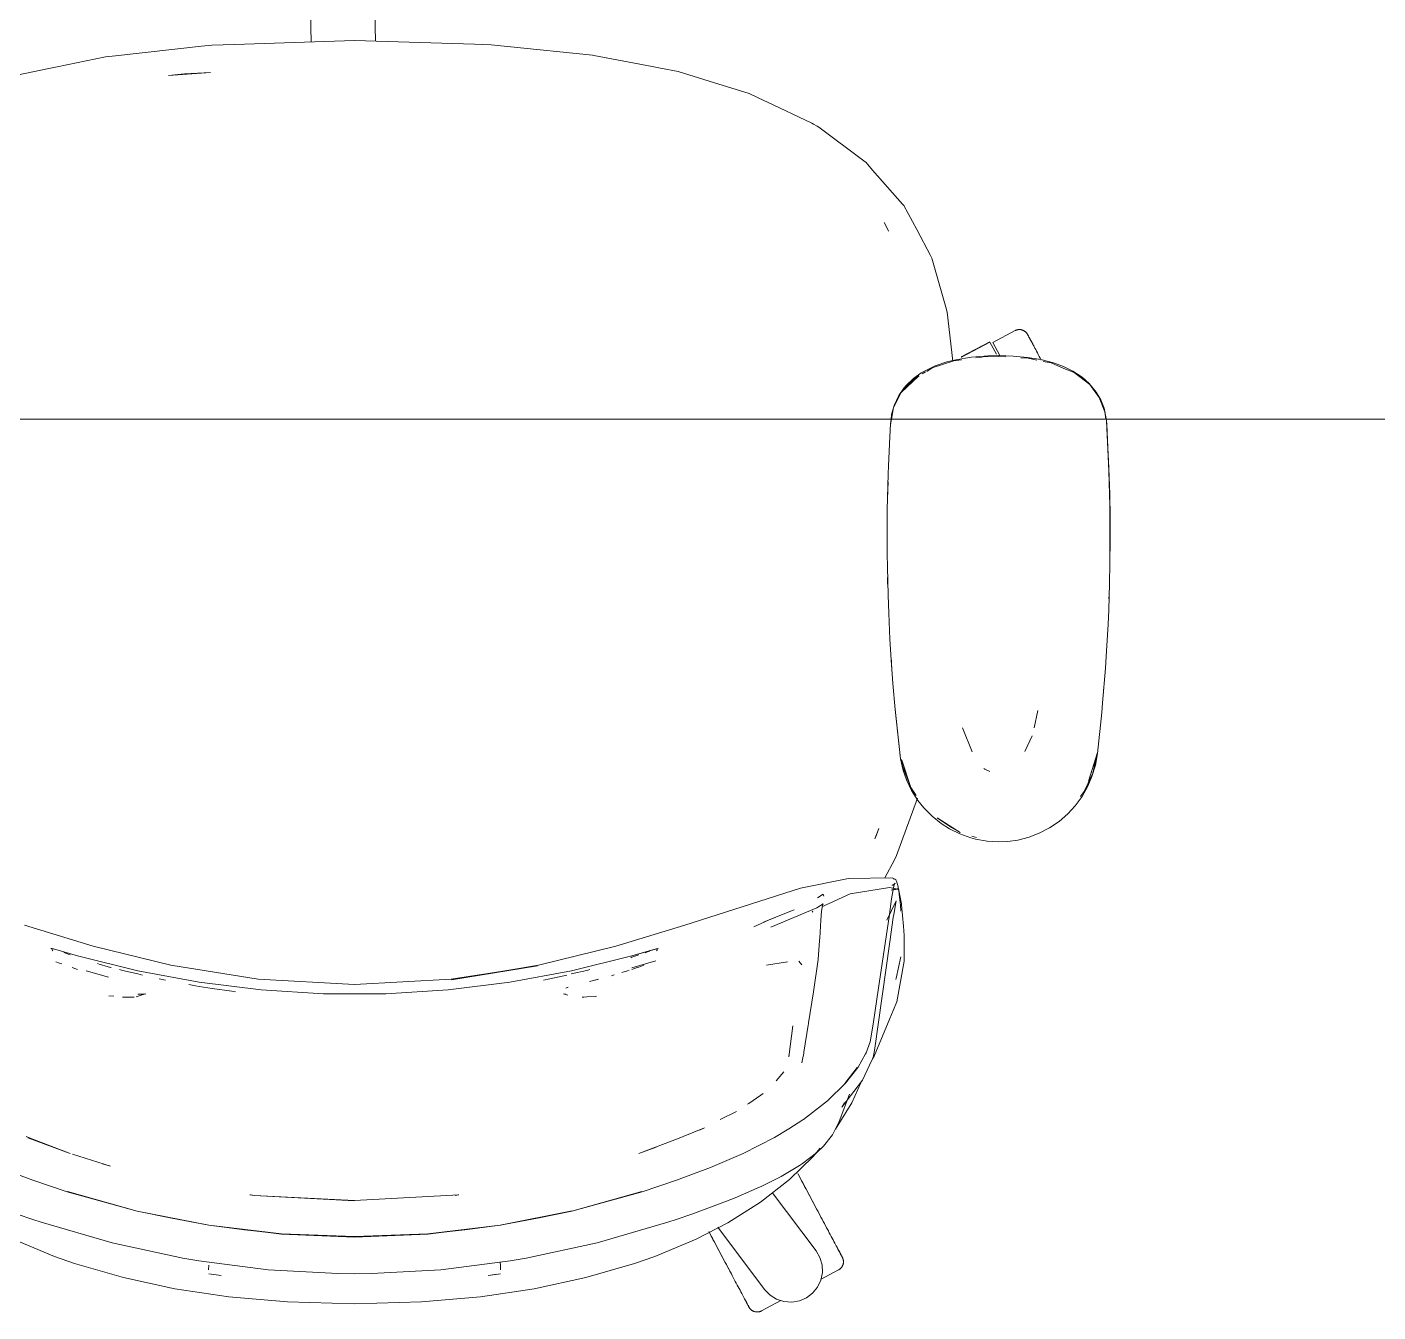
# Model space of a CAD drawing. Header units: millimetres. Extents: x 155927 to 326028, y -36033 to 97293.
# Drawn here: x 170960 to 171548, y 19455 to 20013 of the extents above; entities that cross this region are included whole.
import ezdxf

# ---------------------------------------------------------------- set-up
doc = ezdxf.new("R2010")
doc.units = ezdxf.units.MM
doc.header["$MEASUREMENT"] = 0
doc.layers.add('G-IMPT', color=8, linetype='CONTINUOUS', lineweight=9)
doc.layers.add('I-FURN', color=8, linetype='CONTINUOUS', lineweight=9)

msp = doc.modelspace()

# ---------------------------------------------------------------- linework, layer by layer
at = {"layer": 'G-IMPT'}
for p, q in [((171036.27, 20004.92), (170998.82, 20000.79)), ((171036.27, 20004.92), (171040.64, 20005.4)), ((171050.58, 20005.73), (171040.64, 20005.4)), ((171050.58, 20005.73), (171102.76, 20007.43)), ((171102.76, 20007.43), (171154.93, 20005.82)), ((171154.93, 20005.82), (171162.19, 20005.59)), ((171169.25, 20004.86), (171162.19, 20005.59)), ((171206.24, 20001.04), (171169.25, 20004.86)), ((170973.46, 19995.96), (170994.41, 20000.31)), ((170994.41, 20000.31), (170998.82, 20000.79)), ((171206.24, 20001.04), (171206.71, 20000.95)), ((171232.08, 19996.08), (171206.71, 20000.95)), ((170969.78, 19995.19), (170955.96, 19992.32)), ((170973.46, 19995.96), (170969.78, 19995.19)), ((171040.1, 19993.52), (171021.82, 19992.28)), ((171021.82, 19992.28), (171028.77, 19992.89)), ((171040.1, 19993.52), (171028.77, 19992.89)), ((171232.08, 19996.08), (171235.75, 19995.38)), ((171243.35, 19993.92), (171235.75, 19995.38)), ((171256.96, 19989.73), (171243.35, 19993.92)), ((171274.23, 19984.4), (171256.96, 19989.73)), ((171274.23, 19984.4), (171281, 19981.21)), ((171281.91, 19980.78), (171281, 19981.21)), ((171301.56, 19971.52), (171281.91, 19980.78)), ((171301.56, 19971.52), (171302.27, 19971.09)), ((171303.84, 19970.15), (171302.27, 19971.09)), ((171304.61, 19969.69), (171303.84, 19970.15)), ((171304.61, 19969.69), (171324.11, 19955.12)), ((171324.11, 19955.12), (171325.08, 19954.4)), ((171327.95, 19951.14), (171325.08, 19954.4)), ((171327.95, 19951.14), (171340.96, 19936.35)), ((171340.96, 19936.35), (171341.55, 19935.69)), ((171347.14, 19925.25), (171341.55, 19935.69)), ((171332.94, 19928.39), (171334.9, 19924.5)), ((171332.94, 19928.39), (171334.12, 19926.09)), ((171334.12, 19926.09), (171334.9, 19924.5)), ((171353.15, 19914.01), (171347.14, 19925.25)), ((171353.74, 19912.9), (171353.15, 19914.01)), ((171359.75, 19891.56), (171353.74, 19912.9)), ((171359.75, 19891.56), (171360.39, 19889.29)), ((171362.8, 19868.02), (171360.39, 19889.29)), ((171363.31, 19868.14), (171353.91, 19865.11)), ((171360.22, 19867.71), (171364.15, 19868.69)), ((171366.6, 19868.6), (171363.31, 19868.14)), ((171364.15, 19868.69), (171370.91, 19869.8)), ((171378.22, 19870.38), (171370.91, 19869.8)), ((171375.57, 19869.86), (171372.78, 19869.47)), ((171376.06, 19869.88), (171382.73, 19870.09)), ((171378.22, 19870.38), (171382.73, 19870.47)), ((171382.73, 19870.47), (171389.07, 19870.29)), ((171385.84, 19869.9), (171382.73, 19870.09)), ((171395.22, 19869.72), (171389.07, 19870.29)), ((171395.56, 19869.31), (171392.35, 19869.5)), ((171395.22, 19869.72), (171401.15, 19868.72)), ((171399.31, 19868.54), (171395.56, 19869.31)), ((171406.63, 19867.29), (171401.15, 19868.72)), ((171405.52, 19867.27), (171402.05, 19867.98)), ((171345.67, 19860.51), (171349.12, 19862.96)), ((171350.49, 19863.76), (171349.12, 19862.96)), ((171350.99, 19863.36), (171349.55, 19862.5)), ((171355.13, 19865.97), (171350.49, 19863.76)), ((171353.91, 19865.11), (171351.46, 19863.64)), ((171360.22, 19867.71), (171355.13, 19865.97)), ((171405.52, 19867.27), (171411.14, 19864.94)), ((171406.63, 19867.29), (171410.97, 19865.71)), ((171415.04, 19863.72), (171410.97, 19865.71)), ((171415.53, 19863.1), (171411.14, 19864.94)), ((171415.04, 19863.72), (171419.09, 19861.07)), ((171422.32, 19857.88), (171415.53, 19863.1)), ((171339.28, 19853.1), (171341.49, 19856.32)), ((171347.7, 19861.34), (171340.31, 19854.43)), ((171345.61, 19860.14), (171340.31, 19854.43)), ((171340.31, 19854.43), (171342.54, 19856.85)), ((171342.62, 19857.65), (171341.49, 19856.32)), ((171346.08, 19859.92), (171342.54, 19856.85)), ((171342.62, 19857.65), (171345.67, 19860.51)), ((171348.16, 19861.67), (171345.61, 19860.14)), ((171347.7, 19861.34), (171346.23, 19860.06)), ((171419.09, 19861.07), (171422.12, 19858.4)), ((171425.2, 19854.66), (171422.12, 19858.4)), ((171426.49, 19852.26), (171422.32, 19857.88)), ((171339.2, 19852.2), (171337.1, 19847.94)), ((171339.28, 19853.1), (171337.3, 19848.78)), ((171339.2, 19852.2), (171340.31, 19854.43)), ((171427.16, 19851.23), (171425.2, 19854.66)), ((171428.9, 19846.06), (171426.49, 19852.26)), ((171427.16, 19851.23), (171428.55, 19847.59)), ((171335.99, 19842.89), (171336.23, 19844.83)), ((171337.1, 19847.94), (171336.16, 19842.89)), ((171336.23, 19844.83), (171337.3, 19848.78)), ((171428.92, 19846.24), (171428.55, 19847.59)), ((171428.9, 19846.06), (171429.38, 19842.89)), ((171428.92, 19846.24), (171429.36, 19843.85)), ((171335.45, 19835.15), (171335.73, 19840.82)), ((171336.16, 19842.89), (171335.73, 19840.59)), ((171335.73, 19840.82), (171335.99, 19842.89)), ((171429.62, 19842.2), (171429.36, 19843.85)), ((171430.67, 19821.62), (171429.62, 19842.2)), ((171430.7, 19820.42), (171429.62, 19842.2)), ((171429.62, 19842.2), (171429.73, 19840.59)), ((171429.81, 19838.36), (171429.73, 19840.59)), ((171430.7, 19820.42), (171429.73, 19840.59)), ((171335.45, 19835.15), (171334.83, 19822.59)), ((171334.71, 19819.05), (171334.83, 19822.59)), ((171431.17, 19800.23), (171430.67, 19821.62)), ((171431.01, 19810.06), (171430.67, 19821.62)), ((171430.67, 19821.62), (171430.7, 19820.42)), ((171334.33, 19803.38), (171334.71, 19819.05)), ((171334.65, 19815.65), (171334.51, 19812.32)), ((171431.17, 19800.23), (171430.7, 19820.42)), ((171334.51, 19810.1), (171334.51, 19812.32)), ((171431.12, 19780.04), (171431.01, 19810.06)), ((171431.17, 19800.23), (171431.01, 19810.06)), ((171431.01, 19810.06), (171431.21, 19790.84)), ((171334.33, 19803.38), (171334.28, 19798.87)), ((171431.15, 19802.27), (171431.08, 19804.18)), ((171334.28, 19798.87), (171334.29, 19784.15)), ((171431.12, 19780.04), (171431.17, 19800.23)), ((171431.13, 19800.12), (171431.15, 19802.27)), ((171431.12, 19780.04), (171431.21, 19790.84)), ((171334.36, 19778.68), (171334.29, 19784.15)), ((171431.12, 19780.04), (171430.96, 19771.63)), ((171334.36, 19778.68), (171334.65, 19766.38)), ((171334.49, 19771.91), (171334.49, 19773.98)), ((171334.57, 19770.25), (171334.49, 19771.91)), ((171430.57, 19759.87), (171430.96, 19771.63)), ((171430.82, 19766.69), (171430.83, 19768.18)), ((171334.95, 19758.5), (171334.65, 19766.38)), ((171430.71, 19764.75), (171430.82, 19766.69)), ((171334.95, 19758.5), (171335.49, 19747.19)), ((171430.57, 19759.87), (171430.32, 19753.84)), ((171429.51, 19739.7), (171430.32, 19753.84)), ((171336.05, 19738.32), (171335.49, 19747.19)), ((171429.18, 19734.62), (171429.51, 19739.7)), ((171336.05, 19738.32), (171336.78, 19728.03)), ((171336.18, 19736.28), (171336.09, 19738.18)), ((171336.18, 19736.28), (171336.32, 19734.86)), ((171429.18, 19734.62), (171427.93, 19719.56)), ((171337.76, 19716.64), (171336.78, 19728.03)), ((171428.53, 19726.43), (171428.36, 19724.76)), ((171340.11, 19695.2), (171337.66, 19718.15)), ((171337.66, 19718.15), (171339.78, 19698.02)), ((171340.11, 19695.2), (171337.76, 19716.64)), ((171399.71, 19716.22), (171398.14, 19708.78)), ((171427.59, 19715.43), (171425.68, 19697.5)), ((171427.93, 19719.56), (171427.59, 19715.43)), ((171367.01, 19708.72), (171371.16, 19698.29)), ((171394.11, 19698.39), (171397.38, 19705.17)), ((171340.11, 19695.2), (171339.78, 19698.02)), ((171425.68, 19698.02), (171421.85, 19685.55)), ((171425.68, 19698.02), (171424.76, 19694.7)), ((171340.11, 19695.2), (171341.27, 19690.24)), ((171340.33, 19695.12), (171340.91, 19692.07)), ((171344.51, 19682.85), (171340.7, 19694.7)), ((171343.61, 19685.55), (171340.7, 19694.7)), ((171340.91, 19692.07), (171344.51, 19682.85)), ((171421.85, 19685.55), (171424.76, 19694.7)), ((171423.32, 19687.6), (171424.79, 19692.46)), ((171423.64, 19689.05), (171425.55, 19697.45)), ((171425.68, 19697.5), (171424.79, 19692.46)), ((171342.72, 19686.1), (171341.27, 19690.24)), ((171344.91, 19681.52), (171342.72, 19686.1)), ((171376.68, 19690.77), (171376.23, 19691.06)), ((171378.9, 19689.75), (171376.68, 19690.77)), ((171423.64, 19689.05), (171419.9, 19680.98)), ((171421.51, 19683.36), (171423.32, 19687.6)), ((171344.51, 19682.85), (171343.61, 19685.55)), ((171344.51, 19682.85), (171346.94, 19679.27)), ((171344.91, 19681.52), (171347.64, 19677.2)), ((171418.31, 19678.87), (171419.9, 19680.98)), ((171421.51, 19683.36), (171419, 19678.92)), ((171347.52, 19678.09), (171340.57, 19659.15)), ((171350.26, 19673.89), (171347.64, 19677.2)), ((171416, 19674.83), (171412.84, 19671.39)), ((171416, 19674.83), (171419, 19678.92)), ((171353.81, 19670.29), (171350.26, 19673.89)), ((171353.81, 19670.29), (171357.78, 19667.1)), ((171365.94, 19663.24), (171355.99, 19669.56)), ((171362.26, 19665.4), (171355.99, 19669.56)), ((171409, 19668.07), (171412.84, 19671.39)), ((171328.98, 19660.46), (171330.61, 19664.92)), ((171330.61, 19664.92), (171329.24, 19661.04)), ((171361.33, 19664.83), (171357.78, 19667.1)), ((171365.84, 19662.59), (171361.33, 19664.83)), ((171365.94, 19663.24), (171362.26, 19665.4)), ((171365.84, 19662.59), (171370.61, 19660.88)), ((171400.67, 19663.05), (171395.96, 19661.22)), ((171404.83, 19665.24), (171400.67, 19663.05)), ((171404.83, 19665.24), (171409, 19668.07)), ((171328.98, 19660.46), (171329.24, 19661.04)), ((171340.57, 19659.15), (171338.38, 19653.18)), ((171372.74, 19660.31), (171370.61, 19660.88)), ((171371.05, 19661.68), (171373.08, 19661.06)), ((171377.69, 19659.43), (171372.74, 19660.31)), ((171382.73, 19659.14), (171377.69, 19659.43)), ((171382.73, 19659.14), (171386.58, 19659.31)), ((171391.09, 19659.96), (171386.58, 19659.31)), ((171391.09, 19659.96), (171395.96, 19661.22)), ((171333.32, 19643.52), (171337.46, 19651.42)), ((171337.46, 19651.42), (171338.38, 19653.18)), ((171246.32, 19623.02), (171296.56, 19639)), ((171317.52, 19643.2), (171296.56, 19639)), ((171317.52, 19643.2), (171336.5, 19643.58)), ((171318.22, 19636.57), (171335.27, 19639.29)), ((171338.85, 19638.6), (171335.27, 19639.29)), ((171337.32, 19640.74), (171336.21, 19634.47)), ((171336.28, 19640.31), (171336.77, 19640.39)), ((171336.5, 19643.58), (171337.54, 19642.98)), ((171337.31, 19640.71), (171336.77, 19640.39)), ((171336.92, 19643.11), (171337.54, 19642.98)), ((171336.92, 19643.11), (171337.47, 19643)), ((171337.15, 19640.12), (171337.71, 19641.22)), ((171337.15, 19640.12), (171337.32, 19640.74)), ((171337.31, 19640.71), (171337.71, 19641.22)), ((171337.54, 19642.98), (171337.47, 19643)), ((171338.04, 19642.6), (171337.54, 19642.98)), ((171338.36, 19642.07), (171338.04, 19642.6)), ((171338.36, 19642.07), (171338.91, 19640.2)), ((171339.44, 19636.92), (171338.91, 19640.2)), ((171306.39, 19636.43), (171303.93, 19634.84)), ((171303.93, 19634.84), (171306.41, 19636.37)), ((171306.41, 19636.37), (171303.94, 19634.88)), ((171318.22, 19636.57), (171305.87, 19630.96)), ((171306.39, 19636.43), (171306.41, 19636.37)), ((171306.69, 19635.49), (171306.41, 19636.37)), ((171338.12, 19633.5), (171334.13, 19625.1)), ((171336.21, 19634.47), (171335.1, 19626.62)), ((171335.98, 19638.11), (171339.26, 19638.84)), ((171335.98, 19638.11), (171338.85, 19638.6)), ((171338.12, 19633.5), (171337.98, 19632.64)), ((171339.7, 19636.51), (171339.26, 19638.84)), ((171339.44, 19636.92), (171339.52, 19636.31)), ((171339.52, 19636.31), (171340.04, 19631.62)), ((171340.51, 19632.26), (171339.7, 19636.51)), ((171303.72, 19630.46), (171283.74, 19622.03)), ((171285.38, 19626.33), (171293.85, 19629.58)), ((171302, 19629.01), (171301.73, 19628.58)), ((171306.39, 19632.22), (171303.72, 19630.46)), ((171305.5, 19625.15), (171305.79, 19629.03)), ((171305.8, 19629.11), (171305.79, 19629.03)), ((171305.8, 19629.11), (171306.1, 19631.49)), ((171306.1, 19631.5), (171306.39, 19632.22)), ((171306.1, 19631.5), (171306.1, 19631.49)), ((171337.14, 19627.61), (171336.93, 19626.32)), ((171337.14, 19627.61), (171337.98, 19632.64)), ((171340.04, 19631.62), (171340.25, 19629.03)), ((171340.55, 19631.79), (171340.51, 19632.26)), ((171340.55, 19631.79), (171341.36, 19622.47)), ((170959.2, 19623.02), (170989.18, 19613.83)), ((171216.35, 19613.83), (171246.32, 19623.02)), ((171283, 19625.3), (171276.29, 19622.26)), ((171285.58, 19626.33), (171280.47, 19624.3)), ((171285.38, 19626.33), (171280.48, 19624.31)), ((171280.48, 19624.31), (171285.58, 19626.33)), ((171304.94, 19617.29), (171305.5, 19625.15)), ((171335.1, 19626.62), (171330.54, 19595.74)), ((171335.49, 19615.65), (171336.93, 19626.32)), ((171341.36, 19622.47), (171341.7, 19618.51)), ((171304.25, 19608.06), (171304.87, 19616.31)), ((171304.87, 19616.31), (171304.94, 19617.29)), ((171335.49, 19615.65), (171328.81, 19568.44)), ((171341.7, 19614.34), (171341.7, 19618.51)), ((170970.77, 19612.79), (170971, 19612.87)), ((170971, 19612.87), (170971.23, 19612.82)), ((170971.54, 19611.78), (170971.16, 19612.39)), ((170971.23, 19612.82), (170971.53, 19612.74)), ((170971.54, 19611.78), (170971.4, 19611.99)), ((170971.53, 19612.74), (170971.8, 19612.68)), ((170982.23, 19609.6), (170971.8, 19612.68)), ((170977.03, 19610.76), (170976.37, 19611.01)), ((170977.03, 19610.76), (170979.13, 19610.02)), ((171008.54, 19603.06), (170982.23, 19609.6)), ((171022.86, 19605.52), (170989.18, 19613.83)), ((171216.35, 19613.83), (171182.66, 19605.52)), ((171196.98, 19603.06), (171223.3, 19609.6)), ((171223.3, 19609.6), (171234.52, 19612.87)), ((171223.3, 19609.6), (171234.12, 19612.72)), ((171223.3, 19609.6), (171233.83, 19612.67)), ((171223.3, 19608.98), (171225.52, 19609.71)), ((171226.32, 19610), (171225.52, 19609.71)), ((171229.08, 19610.98), (171230.05, 19611.33)), ((171230.05, 19611.33), (171231.12, 19611.73)), ((171233.83, 19612.67), (171234.12, 19612.72)), ((171233.98, 19611.78), (171234.37, 19612.39)), ((171233.98, 19611.78), (171234.13, 19611.99)), ((171234.52, 19612.87), (171234.76, 19612.74)), ((171341.67, 19607.37), (171341.7, 19614.34)), ((170974.47, 19606.48), (170972.82, 19607.09)), ((170974.47, 19606.48), (170975.49, 19606.1)), ((170982.24, 19603.76), (170980.02, 19604.49)), ((170991.65, 19606.02), (170990.96, 19606.23)), ((170995.65, 19604.91), (170991.65, 19606.02)), ((170995.65, 19604.91), (170996.79, 19604.59)), ((170996.79, 19604.59), (170996.97, 19604.54)), ((171022.86, 19605.52), (171060.78, 19599.52)), ((171144.75, 19599.52), (171182.29, 19605.26)), ((171182.66, 19605.52), (171144.92, 19599.26)), ((171144.92, 19599.26), (171182.29, 19605.26)), ((171223.3, 19608.98), (171222.84, 19608.83)), ((171223.29, 19604.41), (171233.72, 19607.45)), ((171225.59, 19604.52), (171223.29, 19603.75)), ((171225.59, 19604.52), (171226.31, 19604.77)), ((171228.48, 19605.53), (171226.31, 19604.77)), ((171290.91, 19606.97), (171281.75, 19605.57)), ((171290.91, 19606.97), (171290.56, 19606.93)), ((171295.86, 19607.33), (171297.14, 19605.69)), ((171302.21, 19593.92), (171304.24, 19607.98)), ((171304.25, 19608.06), (171304.24, 19607.98)), ((171340.26, 19609.24), (171338.22, 19599.93)), ((171341.67, 19607.37), (171338.43, 19589.68)), ((170986.09, 19603.11), (170995.72, 19600.41)), ((171001.81, 19603.29), (171000.51, 19603.62)), ((171001.81, 19603.29), (171008.56, 19601.74)), ((171008.54, 19603.06), (171035.21, 19598.12)), ((171010.54, 19601.28), (171008.56, 19601.74)), ((171020.58, 19599.08), (171017.77, 19599.62)), ((171035.21, 19598.12), (171062.13, 19594.83)), ((171060.78, 19599.52), (171102.76, 19597.17)), ((171144.75, 19599.52), (171102.76, 19597.17)), ((171170.31, 19598.12), (171143.39, 19594.83)), ((171196.98, 19603.06), (171170.31, 19598.12)), ((171184.94, 19599.11), (171187.57, 19599.58)), ((171187.57, 19599.58), (171194.99, 19601.28)), ((171196.97, 19601.74), (171203.72, 19603.29)), ((171203.72, 19603.29), (171205, 19603.63)), ((171208.8, 19599.43), (171204.94, 19598.44)), ((171208.8, 19599.43), (171207.27, 19599.04)), ((171215.59, 19601.34), (171214.47, 19601.01)), ((171221.38, 19603.12), (171218.88, 19602.33)), ((171222.16, 19603.37), (171221.38, 19603.12)), ((171338.22, 19599.93), (171338.07, 19599.36)), ((170998.04, 19592.03), (170995.95, 19592.25)), ((171010, 19592.48), (171007.85, 19591.88)), ((171010.9, 19592.95), (171008.6, 19592.92)), ((171008.74, 19592.91), (171008.6, 19592.92)), ((171011.95, 19593.17), (171010, 19592.48)), ((171010.9, 19592.95), (171011.95, 19593.17)), ((171030.69, 19597.15), (171033.59, 19596.6)), ((171035.22, 19596.35), (171033.59, 19596.6)), ((171040.84, 19595.5), (171035.22, 19596.35)), ((171040.84, 19595.5), (171049.36, 19594.21)), ((171049.36, 19594.21), (171051.02, 19594.02)), ((171089.2, 19593.17), (171062.13, 19594.83)), ((171089.2, 19593.17), (171116.32, 19593.17)), ((171116.32, 19593.17), (171143.39, 19594.83)), ((171193.58, 19593.17), (171195.52, 19592.48)), ((171193.58, 19593.17), (171194.62, 19592.95)), ((171194.62, 19595.59), (171195.59, 19595.97)), ((171195.18, 19595.84), (171195.59, 19595.97)), ((171203.74, 19591.74), (171207.45, 19592.01)), ((171207.45, 19592.01), (171207.93, 19592.05)), ((171302.21, 19593.92), (171300.09, 19580.56)), ((171330.54, 19595.74), (171328.15, 19579.98)), ((171006.89, 19591.63), (171001.84, 19591.72)), ((171001.84, 19591.72), (171004.11, 19591.64)), ((171006.89, 19591.63), (171004.11, 19591.64)), ((171201.67, 19591.63), (171202.37, 19591.64)), ((171203.74, 19591.74), (171202.37, 19591.64)), ((171338.43, 19589.68), (171336.84, 19585.82)), ((171300.09, 19580.56), (171300.01, 19580.05)), ((171328.65, 19566), (171335.45, 19582.45)), ((171335.45, 19582.45), (171336.84, 19585.82)), ((171293.24, 19579.14), (171291.46, 19565.78)), ((171299.92, 19579.44), (171298.11, 19567.72)), ((171299.92, 19579.44), (171300.01, 19580.05)), ((171326.85, 19572.31), (171328.15, 19579.98)), ((171326.85, 19572.31), (171325.1, 19567.52)), ((171291.46, 19565.78), (171291.6, 19566.26)), ((171297.16, 19563.1), (171297.62, 19565.27)), ((171297.62, 19565.27), (171298.04, 19567.25)), ((171298.11, 19567.72), (171298.04, 19567.25)), ((171321.6, 19561.26), (171324.88, 19567.09)), ((171324.88, 19567.09), (171325.1, 19567.52)), ((171326.6, 19562.08), (171328.17, 19565.45)), ((171327.88, 19564.83), (171328.65, 19566)), ((171328.81, 19568.44), (171328.17, 19565.45)), ((171285.96, 19555.29), (171289.29, 19559.19)), ((171315.87, 19554.08), (171321.27, 19561.03)), ((171315.87, 19554.08), (171318.68, 19557.66)), ((171321.6, 19561.26), (171316.18, 19554.29)), ((171321.27, 19561.03), (171318.68, 19557.66)), ((171326.6, 19562.08), (171323.56, 19555.56)), ((171308.28, 19546.56), (171316.18, 19554.29)), ((171314.62, 19543.85), (171323.56, 19555.56)), ((171322.89, 19554.37), (171318.91, 19545.74)), ((171274.19, 19545.52), (171273.61, 19545.12)), ((171279.32, 19549.01), (171274.19, 19545.52)), ((171279.32, 19549.01), (171280.43, 19549.76)), ((171308.28, 19546.56), (171297.84, 19538.54)), ((171318.91, 19545.74), (171311.79, 19534.3)), ((171317.85, 19549.51), (171313.34, 19537.6)), ((171314.62, 19543.85), (171315.78, 19545.89)), ((171268.72, 19541.99), (171261.75, 19538.44)), ((171245.55, 19531.09), (171254.88, 19534.81)), ((171254.88, 19534.81), (171252.64, 19533.82)), ((171291.49, 19534.49), (171285.26, 19530.72)), ((171291.49, 19534.49), (171297.58, 19538.37)), ((171297.58, 19538.37), (171297.84, 19538.54)), ((171311.1, 19532.94), (171312.27, 19535.38)), ((171312.27, 19535.38), (171313.34, 19537.6)), ((170961.7, 19530.43), (170959.97, 19531.09)), ((170979.15, 19523.71), (170960.74, 19530.53)), ((170979.15, 19523.71), (170961.7, 19530.43)), ((171226.38, 19523.71), (171243.83, 19530.43)), ((171243.83, 19530.43), (171245.55, 19531.09)), ((171278.47, 19527.15), (171285.26, 19530.72)), ((171310.48, 19531.8), (171306.62, 19526.94)), ((171310.48, 19531.8), (171311.1, 19532.94)), ((170996.62, 19518.18), (170980.13, 19523.44)), ((171226.38, 19523.71), (171233.81, 19526.44)), ((171257.51, 19517.58), (171271.74, 19523.76)), ((171278.47, 19527.15), (171271.74, 19523.76)), ((171302.18, 19522.37), (171291.88, 19512.42)), ((171303.6, 19524.04), (171297.46, 19519.33)), ((171302.18, 19522.37), (171305.18, 19526.05)), ((171306.62, 19526.94), (171303.6, 19524.04)), ((170948.01, 19517.58), (170962.89, 19512.12)), ((170996.62, 19518.18), (170993.18, 19519.26)), ((171242.64, 19512.12), (171257.51, 19517.58)), ((171288.18, 19513.73), (171296.17, 19518.47)), ((171297.46, 19519.33), (171296.17, 19518.47)), ((170977.81, 19507.12), (170962.89, 19512.12)), ((171242.64, 19512.12), (171227.72, 19507.12)), ((171279.28, 19502.61), (171291.88, 19512.42)), ((171287.58, 19513.43), (171279.57, 19509.42)), ((171287.58, 19513.43), (171288.18, 19513.73)), ((171008.3, 19498.73), (170977.81, 19507.12)), ((170991.06, 19503.39), (170977.9, 19507.16)), ((171008.3, 19498.73), (170977.9, 19507.16)), ((171059.04, 19505.5), (171057.26, 19505.76)), ((171057.48, 19505.78), (171057.73, 19505.73)), ((171059.04, 19505.5), (171057.73, 19505.73)), ((171102.76, 19503.17), (171059.04, 19505.5)), ((171102.76, 19503.23), (171059.04, 19505.5)), ((171102.76, 19503.23), (171148.1, 19505.73)), ((171148.1, 19505.73), (171146.49, 19505.5)), ((171146.49, 19505.5), (171147.79, 19505.73)), ((171148.04, 19505.78), (171147.79, 19505.73)), ((171197.22, 19498.73), (171227.63, 19507.16)), ((171197.22, 19498.73), (171227.72, 19507.12)), ((171214.47, 19503.39), (171227.63, 19507.16)), ((171268.17, 19504.43), (171264.49, 19502.95)), ((171279.12, 19509.2), (171268.17, 19504.43)), ((171279.12, 19509.2), (171279.57, 19509.42)), ((170991.06, 19503.39), (171008.3, 19498.73)), ((171008.3, 19498.73), (171039.43, 19492.56)), ((171008.3, 19498.73), (171023.33, 19495.66)), ((171008.3, 19498.73), (171039.35, 19492.56)), ((171166.09, 19492.56), (171197.34, 19498.77)), ((171197.34, 19498.77), (171166.17, 19492.56)), ((171197.22, 19498.73), (171182.2, 19495.66)), ((171214.47, 19503.39), (171197.22, 19498.73)), ((171249.41, 19497.35), (171264.49, 19502.95)), ((171264.98, 19493.63), (171279.28, 19502.61)), ((170956, 19497.42), (170962.93, 19495.01)), ((170966.54, 19493.82), (170962.93, 19495.01)), ((170997.37, 19484.87), (170966.54, 19493.82)), ((171039.43, 19492.56), (171023.33, 19495.66)), ((171070.95, 19488.74), (171039.35, 19492.56)), ((171070.99, 19488.77), (171039.43, 19492.56)), ((171039.43, 19492.56), (171054.91, 19490.61)), ((171134.54, 19488.77), (171166.09, 19492.56)), ((171134.58, 19488.74), (171166.17, 19492.56)), ((171150.62, 19490.61), (171166.09, 19492.56)), ((171166.09, 19492.56), (171182.2, 19495.66)), ((171238.99, 19493.82), (171208.16, 19484.87)), ((171238.99, 19493.82), (171242.59, 19495.01)), ((171249.41, 19497.35), (171242.59, 19495.01)), ((171251.21, 19486.54), (171264.98, 19493.63)), ((170972.29, 19479.03), (170954.32, 19486.54)), ((171070.99, 19488.77), (171054.91, 19490.61)), ((171070.95, 19488.74), (171102.76, 19487.4)), ((171085.88, 19488.1), (171070.99, 19488.77)), ((171070.99, 19488.77), (171102.76, 19487.63)), ((171085.88, 19488.1), (171102.76, 19487.63)), ((171134.54, 19488.77), (171102.76, 19487.63)), ((171102.76, 19487.4), (171134.58, 19488.74)), ((171119.65, 19488.1), (171102.76, 19487.63)), ((171134.54, 19488.77), (171119.65, 19488.1)), ((171150.62, 19490.61), (171134.54, 19488.77)), ((171233.23, 19479.03), (171251.21, 19486.54)), ((170997.37, 19484.87), (171028.16, 19478.21)), ((171177.37, 19478.21), (171208.16, 19484.87)), ((170981.03, 19475.95), (170972.29, 19479.03)), ((170981.03, 19475.95), (171002.27, 19469.78)), ((171035.08, 19477.02), (171028.16, 19478.21)), ((171065.25, 19473.21), (171035.08, 19477.02)), ((171039.39, 19475.23), (171039.32, 19473.14)), ((171140.28, 19473.21), (171170.45, 19477.02)), ((171166.09, 19476.47), (171166.13, 19475.23)), ((171166.21, 19473.14), (171166.13, 19475.23)), ((171170.45, 19477.02), (171177.37, 19478.21)), ((171224.5, 19475.95), (171203.26, 19469.78)), ((171233.23, 19479.03), (171224.5, 19475.95)), ((171002.27, 19469.78), (171024.63, 19464.96)), ((171039.32, 19473.14), (171039.32, 19473.25)), ((171039.35, 19471.38), (171044.76, 19470.72)), ((171095.45, 19471.6), (171065.25, 19473.21)), ((171095.45, 19471.6), (171102.76, 19471.5)), ((171110.07, 19471.6), (171102.76, 19471.5)), ((171110.07, 19471.6), (171140.28, 19473.21)), ((171166.18, 19471.38), (171160.76, 19470.72)), ((171164.53, 19471.29), (171160.76, 19470.72)), ((171166.21, 19473.14), (171166.21, 19473.25)), ((171203.26, 19469.78), (171180.89, 19464.96)), ((171024.63, 19464.96), (171048.05, 19461.47)), ((171157.48, 19461.47), (171180.89, 19464.96)), ((171048.05, 19461.47), (171073.62, 19459.21)), ((171073.62, 19459.21), (171102.76, 19458.36)), ((171102.76, 19458.36), (171131.9, 19459.21)), ((171131.9, 19459.21), (171157.48, 19461.47))]:
    msp.add_line(p, q, dxfattribs=at)
at = {"layer": 'I-FURN'}
for p, q in [((171083.81, 20006.81), (171083.24, 20039)), ((171111.23, 20039.49), (171111.79, 20007.15)), ((171389.88, 19881.34), (171380.19, 19876.19)), ((171389.88, 19881.34), (171390.02, 19881.41)), ((171390.02, 19881.41), (171390.17, 19881.48)), ((171390.17, 19881.48), (171390.32, 19881.54)), ((171390.32, 19881.54), (171390.47, 19881.59)), ((171390.47, 19881.59), (171390.62, 19881.64)), ((171390.62, 19881.64), (171390.78, 19881.68)), ((171390.78, 19881.68), (171390.94, 19881.72)), ((171390.94, 19881.72), (171391.09, 19881.75)), ((171391.09, 19881.75), (171391.25, 19881.78)), ((171391.25, 19881.78), (171391.41, 19881.79)), ((171391.41, 19881.79), (171391.57, 19881.8)), ((171391.57, 19881.8), (171391.74, 19881.81)), ((171391.74, 19881.81), (171391.9, 19881.81)), ((171391.9, 19881.81), (171392.06, 19881.8)), ((171392.06, 19881.8), (171392.22, 19881.78)), ((171392.22, 19881.78), (171392.38, 19881.76)), ((171392.38, 19881.76), (171392.54, 19881.74)), ((171392.54, 19881.74), (171392.69, 19881.7)), ((171392.69, 19881.7), (171392.85, 19881.66)), ((171392.85, 19881.66), (171393.01, 19881.61)), ((171393.01, 19881.61), (171393.16, 19881.56)), ((171393.16, 19881.56), (171393.31, 19881.5)), ((171393.31, 19881.5), (171393.46, 19881.44)), ((171393.46, 19881.44), (171393.6, 19881.37)), ((171393.6, 19881.37), (171393.74, 19881.29)), ((171393.74, 19881.29), (171393.88, 19881.21)), ((171393.88, 19881.21), (171394.02, 19881.12)), ((171394.02, 19881.12), (171394.15, 19881.03)), ((171394.15, 19881.03), (171394.28, 19880.93)), ((171394.28, 19880.93), (171394.4, 19880.83)), ((171394.4, 19880.83), (171394.52, 19880.72)), ((171394.52, 19880.72), (171394.64, 19880.61)), ((171394.64, 19880.61), (171394.75, 19880.49)), ((171394.75, 19880.49), (171394.85, 19880.37)), ((171394.85, 19880.37), (171394.96, 19880.25)), ((171394.96, 19880.25), (171395.05, 19880.12)), ((171395.05, 19880.12), (171395.14, 19879.99)), ((171395.14, 19879.99), (171395.23, 19879.85)), ((171395.23, 19879.85), (171395.31, 19879.71)), ((171395.31, 19879.71), (171395.33, 19879.67)), ((171378.87, 19876.54), (171366.51, 19869.97)), ((171366.6, 19869.8), (171378.96, 19876.37)), ((171378.96, 19876.37), (171381.78, 19871.08)), ((171380.19, 19876.19), (171383.19, 19870.56)), ((171395.33, 19879.67), (171395.34, 19879.65)), ((171395.33, 19879.66), (171395.33, 19879.67)), ((171395.35, 19879.62), (171395.33, 19879.66)), ((171395.34, 19879.65), (171395.37, 19879.59)), ((171395.4, 19879.54), (171395.35, 19879.62)), ((171395.37, 19879.59), (171395.43, 19879.49)), ((171395.46, 19879.42), (171395.4, 19879.54)), ((171395.43, 19879.49), (171395.5, 19879.35)), ((171395.55, 19879.26), (171395.46, 19879.42)), ((171395.5, 19879.35), (171395.6, 19879.17)), ((171395.66, 19879.06), (171395.55, 19879.26)), ((171395.6, 19879.17), (171395.71, 19878.95)), ((171395.78, 19878.82), (171395.66, 19879.06)), ((171395.71, 19878.95), (171395.85, 19878.69)), ((171395.93, 19878.54), (171395.78, 19878.82)), ((171395.85, 19878.69), (171396.01, 19878.39)), ((171396.1, 19878.22), (171395.93, 19878.54)), ((171396.01, 19878.39), (171396.19, 19878.06)), ((171396.29, 19877.86), (171396.1, 19878.22)), ((171396.19, 19878.06), (171396.38, 19877.69)), ((171396.5, 19877.47), (171396.29, 19877.86)), ((171396.38, 19877.69), (171396.6, 19877.28)), ((171396.73, 19877.04), (171396.5, 19877.47)), ((171396.6, 19877.28), (171396.84, 19876.83)), ((171396.98, 19876.57), (171396.73, 19877.04)), ((171396.84, 19876.83), (171397.1, 19876.35)), ((171397.24, 19876.07), (171396.98, 19876.57)), ((171397.1, 19876.35), (171397.37, 19875.83)), ((171397.53, 19875.54), (171397.24, 19876.07)), ((171397.37, 19875.83), (171397.66, 19875.28)), ((171397.83, 19874.97), (171397.53, 19875.54)), ((171397.66, 19875.28), (171397.97, 19874.7)), ((171398.15, 19874.37), (171397.83, 19874.97)), ((171398.49, 19873.73), (171398.15, 19874.37)), ((171366.65, 19869.7), (171366.6, 19869.8)), ((171398.84, 19873.07), (171398.49, 19873.73)), ((171399.21, 19872.38), (171398.84, 19873.07)), ((171399.59, 19871.65), (171399.21, 19872.38)), ((171399.99, 19870.9), (171399.59, 19871.65)), ((171400.4, 19870.13), (171399.99, 19870.9)), ((171400.83, 19869.33), (171400.4, 19870.13)), ((171401.27, 19868.5), (171400.83, 19869.33)), ((170647.19, 19842.89), (172047.19, 19842.89)), ((172047.19, 19842.89), (170647.19, 19842.89)), ((171295.88, 19514.19), (171295.4, 19515.09)), ((171295.62, 19514.68), (171296.11, 19513.76)), ((171296.37, 19513.27), (171295.88, 19514.19)), ((171296.11, 19513.76), (171296.6, 19512.84)), ((171296.87, 19512.33), (171296.37, 19513.27)), ((171296.6, 19512.84), (171297.1, 19511.89)), ((171297.38, 19511.38), (171296.87, 19512.33)), ((171297.1, 19511.89), (171297.61, 19510.93)), ((171297.89, 19510.41), (171297.38, 19511.38)), ((171297.61, 19510.93), (171298.13, 19509.97)), ((171298.41, 19509.44), (171297.89, 19510.41)), ((171298.13, 19509.97), (171298.65, 19508.99)), ((171284.29, 19506.8), (171303.36, 19481.48)), ((171298.93, 19508.45), (171298.41, 19509.44)), ((171298.65, 19508.99), (171299.17, 19508)), ((171299.46, 19507.46), (171298.93, 19508.45)), ((171299.17, 19508), (171299.7, 19507.01)), ((171299.99, 19506.47), (171299.46, 19507.46)), ((171299.7, 19507.01), (171300.23, 19506.01)), ((171300.52, 19505.46), (171299.99, 19506.47)), ((171300.23, 19506.01), (171300.76, 19505)), ((171301.05, 19504.46), (171300.52, 19505.46)), ((171300.76, 19505), (171301.3, 19504)), ((171301.59, 19503.46), (171301.05, 19504.46)), ((171301.3, 19504), (171301.83, 19502.99)), ((171302.12, 19502.45), (171301.59, 19503.46)), ((171301.83, 19502.99), (171302.37, 19501.99)), ((171302.65, 19501.45), (171302.12, 19502.45)), ((171302.37, 19501.99), (171302.9, 19500.99)), ((171303.19, 19500.45), (171302.65, 19501.45)), ((171302.9, 19500.99), (171303.43, 19499.99)), ((171303.71, 19499.45), (171303.19, 19500.45)), ((171303.43, 19499.99), (171303.96, 19499)), ((171304.24, 19498.47), (171303.71, 19499.45)), ((171303.96, 19499), (171304.48, 19498.02)), ((171304.76, 19497.49), (171304.24, 19498.47)), ((171304.48, 19498.02), (171305, 19497.04)), ((171305.28, 19496.52), (171304.76, 19497.49)), ((171305, 19497.04), (171305.51, 19496.08)), ((171305.78, 19495.56), (171305.28, 19496.52)), ((171305.51, 19496.08), (171306.02, 19495.13)), ((171306.29, 19494.62), (171305.78, 19495.56)), ((171306.02, 19495.13), (171306.51, 19494.19)), ((171306.78, 19493.69), (171306.29, 19494.62)), ((171306.51, 19494.19), (171307, 19493.27)), ((171307.27, 19492.77), (171306.78, 19493.69)), ((171307, 19493.27), (171307.49, 19492.36)), ((171307.74, 19491.88), (171307.27, 19492.77)), ((171307.49, 19492.36), (171307.96, 19491.47)), ((171257.27, 19488.82), (171256.76, 19489.78)), ((171257, 19489.34), (171257.51, 19488.37)), ((171257.79, 19487.84), (171257.27, 19488.82)), ((171257.51, 19488.37), (171258.03, 19487.39)), ((171258.31, 19486.86), (171257.79, 19487.84)), ((171258.03, 19487.39), (171258.56, 19486.4)), ((171258.84, 19485.87), (171258.31, 19486.86)), ((171258.56, 19486.4), (171259.08, 19485.41)), ((171281.01, 19464.64), (171260.62, 19491.71)), ((171308.21, 19491), (171307.74, 19491.88)), ((171307.96, 19491.47), (171308.42, 19490.6)), ((171308.66, 19490.14), (171308.21, 19491)), ((171308.42, 19490.6), (171308.87, 19489.76)), ((171309.11, 19489.31), (171308.66, 19490.14)), ((171309.54, 19488.5), (171309.11, 19489.31)), ((171309.96, 19487.71), (171309.54, 19488.5)), ((171310.36, 19486.95), (171309.96, 19487.71)), ((171310.75, 19486.21), (171310.36, 19486.95)), ((171259.37, 19484.87), (171258.84, 19485.87)), ((171259.08, 19485.41), (171259.62, 19484.41)), ((171259.9, 19483.87), (171259.37, 19484.87)), ((171259.62, 19484.41), (171260.15, 19483.41)), ((171260.44, 19482.86), (171259.9, 19483.87)), ((171260.15, 19483.41), (171260.68, 19482.4)), ((171260.97, 19481.86), (171260.44, 19482.86)), ((171260.68, 19482.4), (171261.22, 19481.4)), ((171261.51, 19480.85), (171260.97, 19481.86)), ((171261.22, 19481.4), (171261.75, 19480.39)), ((171262.04, 19479.85), (171261.51, 19480.85)), ((171261.75, 19480.39), (171262.28, 19479.39)), ((171303.36, 19481.48), (171305.05, 19478.56)), ((171311.13, 19485.51), (171310.75, 19486.21)), ((171311.49, 19484.83), (171311.13, 19485.51)), ((171311.84, 19484.18), (171311.49, 19484.83)), ((171312.16, 19483.56), (171311.84, 19484.18)), ((171312.47, 19482.98), (171312.16, 19483.56)), ((171312.31, 19483.29), (171312.61, 19482.72)), ((171312.77, 19482.43), (171312.47, 19482.98)), ((171312.61, 19482.72), (171312.9, 19482.19)), ((171313.04, 19481.91), (171312.77, 19482.43)), ((171312.9, 19482.19), (171313.16, 19481.69)), ((171313.3, 19481.43), (171313.04, 19481.91)), ((171313.16, 19481.69), (171313.41, 19481.22)), ((171313.54, 19480.98), (171313.3, 19481.43)), ((171313.41, 19481.22), (171313.64, 19480.79)), ((171313.75, 19480.57), (171313.54, 19480.98)), ((171313.64, 19480.79), (171313.85, 19480.4)), ((171313.95, 19480.2), (171313.75, 19480.57)), ((171313.85, 19480.4), (171314.04, 19480.04)), ((171262.57, 19478.85), (171262.04, 19479.85)), ((171262.28, 19479.39), (171262.81, 19478.39)), ((171263.1, 19477.86), (171262.57, 19478.85)), ((171262.81, 19478.39), (171263.34, 19477.4)), ((171263.62, 19476.87), (171263.1, 19477.86)), ((171263.34, 19477.4), (171263.86, 19476.42)), ((171264.14, 19475.89), (171263.62, 19476.87)), ((171263.86, 19476.42), (171264.38, 19475.45)), ((171264.66, 19474.92), (171264.14, 19475.89)), ((171264.38, 19475.45), (171264.89, 19474.48)), ((171265.17, 19473.97), (171264.66, 19474.92)), ((171264.89, 19474.48), (171265.4, 19473.53)), ((171305.05, 19478.56), (171306, 19475.33)), ((171306, 19475.33), (171306.14, 19471.96)), ((171314.13, 19479.87), (171313.95, 19480.2)), ((171314.04, 19480.04), (171314.21, 19479.72)), ((171314.29, 19479.57), (171314.13, 19479.87)), ((171314.21, 19479.72), (171314.35, 19479.44)), ((171314.43, 19479.31), (171314.29, 19479.57)), ((171314.35, 19479.44), (171314.48, 19479.2)), ((171314.54, 19479.09), (171314.43, 19479.31)), ((171314.48, 19479.2), (171314.59, 19479)), ((171314.64, 19478.91), (171314.54, 19479.09)), ((171314.59, 19479), (171314.67, 19478.84)), ((171314.68, 19474.59), (171314.6, 19474.45)), ((171314.71, 19478.77), (171314.64, 19478.91)), ((171314.67, 19478.84), (171314.74, 19478.72)), ((171314.76, 19474.73), (171314.68, 19474.59)), ((171314.77, 19478.67), (171314.71, 19478.77)), ((171314.74, 19478.72), (171314.78, 19478.64)), ((171314.84, 19474.87), (171314.76, 19474.73)), ((171314.8, 19478.61), (171314.77, 19478.67)), ((171314.78, 19478.64), (171314.81, 19478.6)), ((171314.81, 19478.59), (171314.8, 19478.61)), ((171314.81, 19478.6), (171314.81, 19478.59)), ((171314.81, 19478.59), (171314.88, 19478.45)), ((171314.91, 19475.01), (171314.84, 19474.87)), ((171314.88, 19478.45), (171314.95, 19478.3)), ((171314.98, 19475.16), (171314.91, 19475.01)), ((171314.95, 19478.3), (171315.01, 19478.15)), ((171315.03, 19475.31), (171314.98, 19475.16)), ((171315.01, 19478.15), (171315.06, 19478)), ((171315.09, 19475.46), (171315.03, 19475.31)), ((171315.06, 19478), (171315.11, 19477.84)), ((171315.13, 19475.62), (171315.09, 19475.46)), ((171315.11, 19477.84), (171315.16, 19477.69)), ((171315.17, 19475.77), (171315.13, 19475.62)), ((171315.16, 19477.69), (171315.19, 19477.53)), ((171315.21, 19475.93), (171315.17, 19475.77)), ((171315.19, 19477.53), (171315.22, 19477.37)), ((171315.23, 19476.09), (171315.21, 19475.93)), ((171315.22, 19477.37), (171315.25, 19477.21)), ((171315.26, 19476.25), (171315.23, 19476.09)), ((171315.25, 19477.21), (171315.26, 19477.05)), ((171315.26, 19477.05), (171315.28, 19476.89)), ((171315.27, 19476.41), (171315.26, 19476.25)), ((171315.28, 19476.57), (171315.27, 19476.41)), ((171315.28, 19476.89), (171315.28, 19476.73)), ((171315.28, 19476.73), (171315.28, 19476.57)), ((171265.67, 19473.02), (171265.17, 19473.97)), ((171265.4, 19473.53), (171265.9, 19472.59)), ((171266.16, 19472.09), (171265.67, 19473.02)), ((171265.9, 19472.59), (171266.39, 19471.67)), ((171266.65, 19471.18), (171266.16, 19472.09)), ((171266.39, 19471.67), (171266.87, 19470.76)), ((171266.87, 19470.76), (171267.34, 19469.88)), ((171267.34, 19469.88), (171267.8, 19469.01)), ((171267.8, 19469.01), (171268.25, 19468.16)), ((171305.47, 19468.65), (171304.02, 19465.6)), ((171306.14, 19471.96), (171305.47, 19468.65)), ((171305.56, 19469.11), (171313.14, 19473.14)), ((171313.18, 19473.16), (171313.14, 19473.14)), ((171313.32, 19473.24), (171313.18, 19473.16)), ((171313.46, 19473.32), (171313.32, 19473.24)), ((171313.59, 19473.42), (171313.46, 19473.32)), ((171313.72, 19473.51), (171313.59, 19473.42)), ((171313.84, 19473.61), (171313.72, 19473.51)), ((171313.97, 19473.72), (171313.84, 19473.61)), ((171314.08, 19473.83), (171313.97, 19473.72)), ((171314.2, 19473.95), (171314.08, 19473.83)), ((171314.3, 19474.07), (171314.2, 19473.95)), ((171314.41, 19474.19), (171314.3, 19474.07)), ((171314.5, 19474.32), (171314.41, 19474.19)), ((171314.6, 19474.45), (171314.5, 19474.32)), ((171268.25, 19468.16), (171268.69, 19467.34)), ((171268.69, 19467.34), (171269.12, 19466.54)), ((171269.12, 19466.54), (171269.53, 19465.76)), ((171269.53, 19465.76), (171269.93, 19465.01)), ((171269.93, 19465.01), (171270.31, 19464.29)), ((171270.31, 19464.29), (171270.68, 19463.59)), ((171270.68, 19463.59), (171271.04, 19462.93)), ((171271.04, 19462.93), (171271.37, 19462.3)), ((171283.35, 19462.21), (171281.01, 19464.64)), ((171301.89, 19462.98), (171299.2, 19460.95)), ((171304.02, 19465.6), (171301.89, 19462.98)), ((171271.37, 19462.3), (171271.69, 19461.7)), ((171271.86, 19461.38), (171271.55, 19461.97)), ((171271.69, 19461.7), (171272, 19461.13)), ((171272.15, 19460.83), (171271.86, 19461.38)), ((171272, 19461.13), (171272.28, 19460.59)), ((171272.43, 19460.32), (171272.15, 19460.83)), ((171272.28, 19460.59), (171272.55, 19460.09)), ((171272.68, 19459.83), (171272.43, 19460.32)), ((171272.55, 19460.09), (171272.79, 19459.62)), ((171272.92, 19459.39), (171272.68, 19459.83)), ((171272.79, 19459.62), (171273.02, 19459.19)), ((171273.14, 19458.98), (171272.92, 19459.39)), ((171273.02, 19459.19), (171273.23, 19458.8)), ((171273.34, 19458.61), (171273.14, 19458.98)), ((171273.23, 19458.8), (171273.42, 19458.45)), ((171273.51, 19458.27), (171273.34, 19458.61)), ((171273.42, 19458.45), (171273.59, 19458.13)), ((171273.67, 19457.97), (171273.51, 19458.27)), ((171273.59, 19458.13), (171273.74, 19457.85)), ((171273.81, 19457.71), (171273.67, 19457.97)), ((171273.74, 19457.85), (171273.87, 19457.61)), ((171273.93, 19457.49), (171273.81, 19457.71)), ((171273.87, 19457.61), (171273.97, 19457.41)), ((171274.02, 19457.31), (171273.93, 19457.49)), ((171273.97, 19457.41), (171274.06, 19457.25)), ((171274.1, 19457.17), (171274.02, 19457.31)), ((171274.06, 19457.25), (171274.12, 19457.12)), ((171274.15, 19457.07), (171274.1, 19457.17)), ((171274.12, 19457.12), (171274.17, 19457.04)), ((171274.18, 19457.01), (171274.15, 19457.07)), ((171274.17, 19457.04), (171274.19, 19457)), ((171274.19, 19456.99), (171274.18, 19457.01)), ((171274.19, 19457), (171274.19, 19456.99)), ((171274.21, 19456.96), (171274.19, 19456.99)), ((171274.29, 19456.82), (171274.21, 19456.96)), ((171279.64, 19455.33), (171288.05, 19459.8)), ((171286.21, 19460.41), (171283.35, 19462.21)), ((171289.41, 19459.35), (171286.21, 19460.41)), ((171292.77, 19459.08), (171289.41, 19459.35)), ((171296.1, 19459.63), (171292.77, 19459.08)), ((171299.2, 19460.95), (171296.1, 19459.63)), ((171274.38, 19456.68), (171274.29, 19456.82)), ((171274.47, 19456.55), (171274.38, 19456.68)), ((171274.57, 19456.42), (171274.47, 19456.55)), ((171274.67, 19456.29), (171274.57, 19456.42)), ((171274.77, 19456.17), (171274.67, 19456.29)), ((171274.88, 19456.05), (171274.77, 19456.17)), ((171275, 19455.94), (171274.88, 19456.05)), ((171275.12, 19455.83), (171275, 19455.94)), ((171275.24, 19455.73), (171275.12, 19455.83)), ((171275.37, 19455.63), (171275.24, 19455.73)), ((171275.5, 19455.54), (171275.37, 19455.63)), ((171275.64, 19455.45), (171275.5, 19455.54)), ((171275.78, 19455.37), (171275.64, 19455.45)), ((171275.92, 19455.29), (171275.78, 19455.37)), ((171276.07, 19455.22), (171275.92, 19455.29)), ((171276.21, 19455.16), (171276.07, 19455.22)), ((171276.36, 19455.1), (171276.21, 19455.16)), ((171276.52, 19455.05), (171276.36, 19455.1)), ((171276.67, 19455), (171276.52, 19455.05)), ((171276.83, 19454.96), (171276.67, 19455)), ((171276.99, 19454.93), (171276.83, 19454.96)), ((171277.14, 19454.9), (171276.99, 19454.93)), ((171277.3, 19454.88), (171277.14, 19454.9)), ((171277.46, 19454.87), (171277.3, 19454.88)), ((171277.63, 19454.86), (171277.46, 19454.87)), ((171277.79, 19454.86), (171277.63, 19454.86)), ((171277.95, 19454.86), (171277.79, 19454.86)), ((171278.11, 19454.87), (171277.95, 19454.86)), ((171278.27, 19454.89), (171278.11, 19454.87)), ((171278.43, 19454.91), (171278.27, 19454.89)), ((171278.59, 19454.94), (171278.43, 19454.91)), ((171278.74, 19454.98), (171278.59, 19454.94)), ((171278.9, 19455.02), (171278.74, 19454.98)), ((171279.05, 19455.07), (171278.9, 19455.02)), ((171279.2, 19455.13), (171279.05, 19455.07)), ((171279.35, 19455.19), (171279.2, 19455.13)), ((171279.5, 19455.25), (171279.35, 19455.19)), ((171279.64, 19455.33), (171279.5, 19455.25))]:
    msp.add_line(p, q, dxfattribs=at)

doc.saveas('drawing.dxf')
